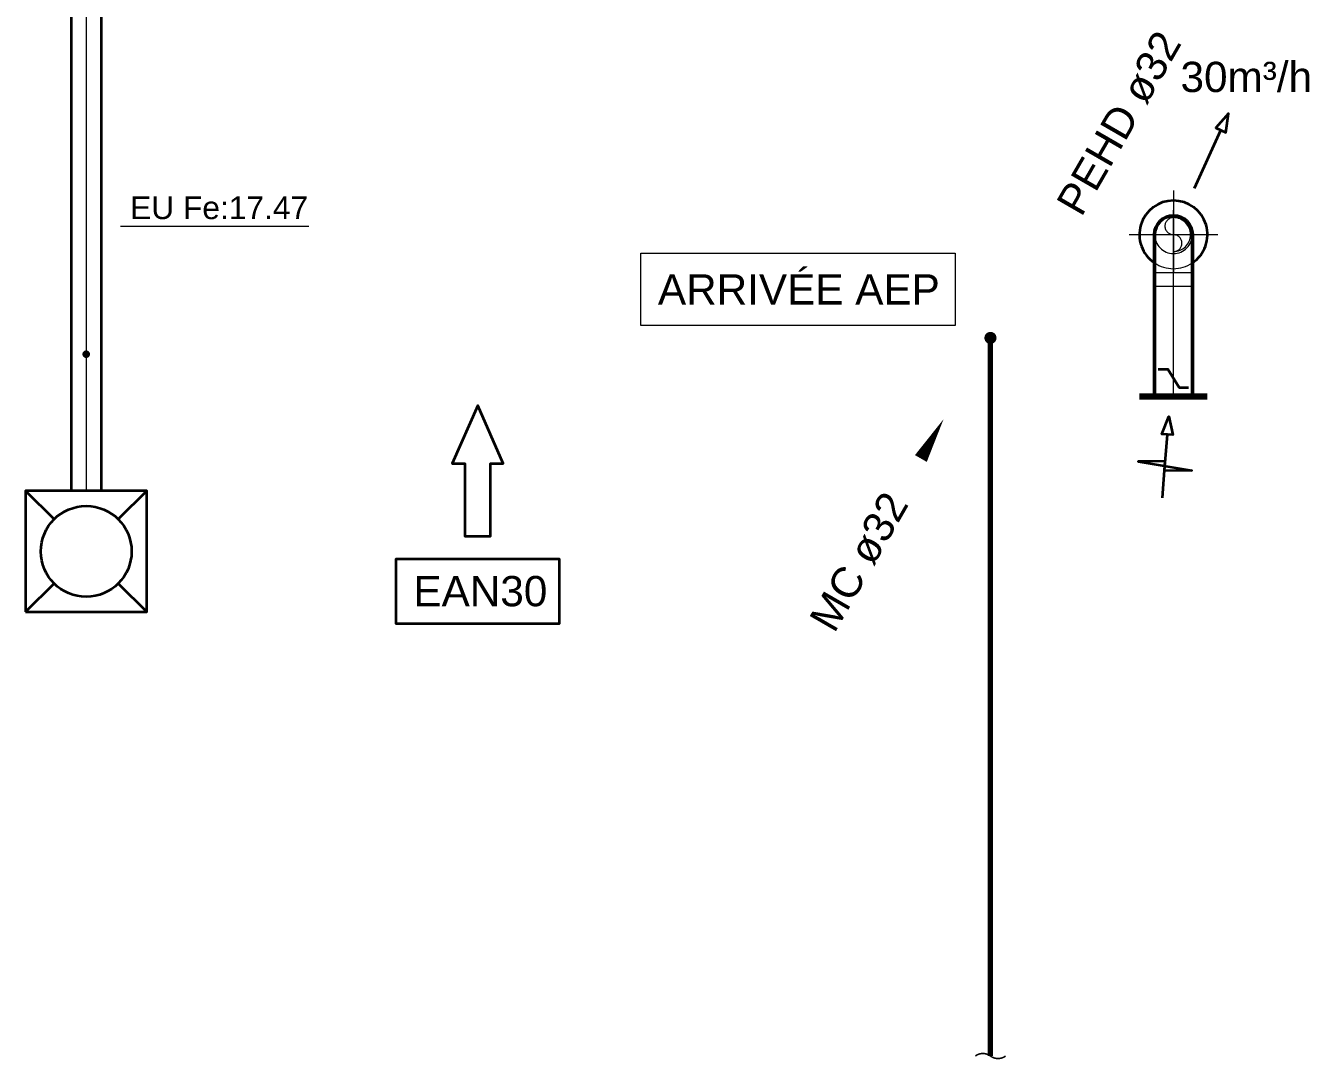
# Model space of a CAD drawing. Header units: metres. Extents: x -101133.8 to -101066.7, y -24899.3 to -24824.7.
# Drawn here: x -101132.517 to -101128.275, y -24839.442 to -24836.027 of the extents above; entities that cross this region are included whole.
import ezdxf

# ---------------------------------------------------------------- set-up
doc = ezdxf.new("R2010")
doc.units = ezdxf.units.M
doc.header["$LTSCALE"] = 0.2
doc.linetypes.add('AXES', pattern=[50.8, 31.75, -6.35, 6.35, -6.35])
doc.linetypes.add('CACHE', pattern=[9.525, 6.35, -3.175])
for name, color, linetype in [('CMT-CVC-AIR NEUF', 3, 'Continuous'), ('CMT-PLB-EF-U', 140, 'Continuous'), ('CMT-PLB-EFSG-U', 152, 'Continuous'), ('CMT-PLB-EV-SOUS DALLAGE', 1, 'Continuous')]:
    doc.layers.add(name, color=color, linetype=linetype)
doc.styles.add('Arial', font='arial.ttf')

msp = doc.modelspace()

# ---------------------------------------------------------------- linework, layer by layer
at = {"layer": 'CMT-CVC-AIR NEUF', "color": 8, "linetype": 'AXES', "lineweight": 20}
for p, q in [((-101128.7236, -24836.5711), (-101128.7236, -24836.8411)), ((-101128.7236, -24836.8423), (-101128.7236, -24836.6361)), ((-101128.8699, -24836.7173), (-101128.5774, -24836.7173)), ((-101128.8049, -24836.7173), (-101128.6424, -24836.7173)), ((-101128.7236, -24837.2422), (-101128.7236, -24836.8423))]:
    msp.add_line(p, q, dxfattribs=at)
at = {"layer": 'CMT-CVC-AIR NEUF', "lineweight": 50}
for p, q in [((-101128.7861, -24836.8423), (-101128.7861, -24836.7173)), ((-101128.6611, -24836.8423), (-101128.6611, -24836.7173)), ((-101128.7861, -24837.2422), (-101128.7861, -24836.8423)), ((-101128.6611, -24837.2422), (-101128.6611, -24836.8423))]:
    msp.add_line(p, q, dxfattribs=at)
at = {"layer": 'CMT-CVC-AIR NEUF', "color": 8, "linetype": 'Continuous', "lineweight": 20}
msp.add_line((-101128.7861, -24836.8423), (-101128.6611, -24836.8423), dxfattribs=at)
at = {"layer": 'CMT-CVC-AIR NEUF', "color": 8, "linetype": 'CACHE', "lineweight": 20}
msp.add_line((-101128.7861, -24836.8873), (-101128.6611, -24836.8873), dxfattribs=at)
at = {"layer": 'CMT-CVC-AIR NEUF', "linetype": 'Continuous', "lineweight": 35}
for points in [[(-101128.6537, -24836.5633), (-101128.5669, -24836.3721), (-101128.5505, -24836.3795), (-101128.5421, -24836.3175), (-101128.5833, -24836.3646), (-101128.5669, -24836.3721)], [(-101128.7599, -24837.587), (-101128.7506, -24837.466), (-101128.8406, -24837.4669), (-101128.663, -24837.4964), (-101128.753, -24837.4973), (-101128.7437, -24837.3777), (-101128.7617, -24837.3763), (-101128.7391, -24837.3178), (-101128.7258, -24837.379), (-101128.7437, -24837.3777)]]:
    msp.add_lwpolyline(points, dxfattribs=at)
at = {"layer": 'CMT-CVC-AIR NEUF', "color": 8, "linetype": 'CACHE', "lineweight": 20}
msp.add_lwpolyline([(-101128.7236, -24836.7736, 1), (-101128.7236, -24836.6611, 1), (-101128.7236, -24836.7173, -1), (-101128.7236, -24836.7736)], format="xyb", dxfattribs=at)
at = {"layer": 'CMT-CVC-AIR NEUF', "lineweight": 35}
msp.add_lwpolyline([(-101128.6611, -24837.2422, 0, 0, 0), (-101128.6611, -24837.1422, 0, 0, 0), (-101128.7861, -24837.1422, 0, 0, 0), (-101128.7861, -24837.2522, 0, 0, 0), (-101128.8361, -24837.2522, 0.02, 0.02, 0), (-101128.6111, -24837.2522, 0, 0, 0), (-101128.7861, -24837.2522, 0, 0, 0), (-101128.7861, -24837.1422, 0, 0, 0)], format="xyseb", dxfattribs=at)
msp.add_lwpolyline([(-101128.7736, -24837.1622), (-101128.7424, -24837.1622), (-101128.7049, -24837.2222), (-101128.6736, -24837.2222)], dxfattribs=at)
at = {"layer": 'CMT-CVC-AIR NEUF', "lineweight": 35, "ltscale": 1.02}
for points in [[(-101131.0229, -24837.7135), (-101130.9809, -24837.7135), (-101130.9809, -24837.4735), (-101130.9389, -24837.4735), (-101131.0229, -24837.2815), (-101131.1069, -24837.4735), (-101131.0649, -24837.4735), (-101131.0649, -24837.7135), (-101131.0229, -24837.7135)], [(-101131.0229, -24837.7882), (-101130.7538, -24837.7882), (-101130.7538, -24838.0035), (-101131.2919, -24838.0035), (-101131.2919, -24837.7882), (-101131.0229, -24837.7882)]]:
    msp.add_lwpolyline(points, dxfattribs=at)
at = {"layer": 'CMT-CVC-AIR NEUF', "lineweight": 35}
msp.add_arc((-101128.7236, -24836.7173), 0.1125, 303.749, 236.251, dxfattribs=at)
at = {"layer": 'CMT-CVC-AIR NEUF', "lineweight": 50}
msp.add_arc((-101128.7236, -24836.7173), 0.0625, 0, 180, dxfattribs=at)
at = {"layer": 'CMT-CVC-AIR NEUF', "color": 8, "linetype": 'CACHE', "lineweight": 20}
msp.add_arc((-101128.7236, -24836.7173), 0.0625, 180, 0, dxfattribs=at)
at = {"layer": 'CMT-CVC-AIR NEUF', "color": 9, "linetype": 'CACHE', "lineweight": 20}
msp.add_arc((-101128.7236, -24836.7173), 0.1125, 236.251, 303.749, dxfattribs=at)
at = {"layer": 'CMT-PLB-EF-U', "linetype": 'Continuous', "lineweight": 20}
for points in [[(-101129.3233, -24837.0499, 0, 0, 0), (-101129.1733, -24836.7901, 0.045, 0, 0), (-101129.0983, -24836.6602, 0, 0, 0)], [(-101129.3333, -24837.0672, 0, 0, 0), (-101129.4833, -24837.3271, 0, 0.045, 0), (-101129.5583, -24837.457, 0.045, 0.045, 0)]]:
    msp.add_lwpolyline(points, format="xyseb", dxfattribs=at)
msp.add_lwpolyline([(-101129.9644, -24836.779), (-101129.445, -24836.779), (-101129.445, -24837.0174), (-101130.4838, -24837.0174), (-101130.4838, -24836.779), (-101129.9644, -24836.779)], dxfattribs=at)
at = {"layer": 'CMT-PLB-EF-U', "const_width": 0.02}
msp.add_lwpolyline([(-101129.3383, -24837.0586, 1), (-101129.3183, -24837.0586, 1)], format="xyb", close=True, dxfattribs=at)
at = {"layer": 'CMT-PLB-EFSG-U', "linetype": 'Continuous', "lineweight": 20}
msp.add_lwpolyline([(-101129.3233, -24837.0499, 0, 0, 0), (-101129.1733, -24836.7901, 0.045, 0, 0), (-101129.0983, -24836.6602, 0, 0, 0)], format="xyseb", dxfattribs=at)
at = {"layer": 'CMT-PLB-EFSG-U', "const_width": 0.02}
msp.add_lwpolyline([(-101129.3383, -24837.0586, 1), (-101129.3183, -24837.0586, 1)], format="xyb", close=True, dxfattribs=at)
at = {"layer": 'CMT-PLB-EFSG-U', "const_width": 0.0175}
msp.add_lwpolyline([(-101129.3283, -24837.0586), (-101129.3283, -24839.4312)], dxfattribs=at)
at = {"layer": 'CMT-PLB-EFSG-U', "const_width": 0.00525}
msp.add_lwpolyline([(-101129.2783, -24839.4312, -0.333333), (-101129.3283, -24839.4312, 0.333333), (-101129.3783, -24839.4312)], format="xyb", dxfattribs=at)
at = {"layer": 'CMT-PLB-EV-SOUS DALLAGE', "lineweight": 35}
for p, q in [((-101132.3667, -24832.6683), (-101132.3667, -24837.5638)), ((-101132.2667, -24832.6683), (-101132.2667, -24837.5638)), ((-101132.5167, -24837.5638), (-101132.4227, -24837.6577)), ((-101132.1167, -24837.5638), (-101132.2106, -24837.6577)), ((-101132.4227, -24837.8698), (-101132.5167, -24837.9638)), ((-101132.2106, -24837.8698), (-101132.1167, -24837.9638))]:
    msp.add_line(p, q, dxfattribs=at)
at = {"layer": 'CMT-PLB-EV-SOUS DALLAGE', "color": 8, "linetype": 'AXES', "lineweight": 20}
msp.add_line((-101132.3167, -24832.6683), (-101132.3167, -24837.5638), dxfattribs=at)
at = {"layer": 'CMT-PLB-EV-SOUS DALLAGE', "linetype": 'Continuous', "lineweight": 20}
msp.add_line((-101132.2036, -24836.6899), (-101131.5807, -24836.6899), dxfattribs=at)
msp.add_lwpolyline([(-101132.3104, -24837.1124, 0.0125, 0.0125, 1), (-101132.3229, -24837.1124, 0.0125, 0.0125, 1), (-101132.3104, -24837.1124, 0, 0, 0), (-101132.3167, -24837.1124, 0, 0, 0), (-101132.2026, -24836.6899, 0, 0, 0)], format="xyseb", dxfattribs=at)
at = {"layer": 'CMT-PLB-EV-SOUS DALLAGE', "lineweight": 35}
msp.add_lwpolyline([(-101132.5167, -24837.9638), (-101132.1167, -24837.9638), (-101132.1167, -24837.5638), (-101132.5167, -24837.5638)], close=True, dxfattribs=at)
msp.add_circle((-101132.3167, -24837.7638), 0.15, dxfattribs=at)

# ---------------------------------------------------------------- texts
at = {"layer": 'CMT-CVC-AIR NEUF', "linetype": 'Continuous', "lineweight": 35, "insert": (-101128.7002, -24836.1969), "char_height": 0.1, "attachment_point": 4, "style": 'Arial'}
msp.add_mtext('30m³/h', dxfattribs=at)
at = {"layer": 'CMT-CVC-AIR NEUF', "lineweight": 35, "ltscale": 1.02, "insert": (-101131.2353, -24837.8959), "char_height": 0.1, "attachment_point": 4, "style": 'Arial'}
msp.add_mtext('EAN30', dxfattribs=at)
at = {"layer": 'CMT-PLB-EF-U', "linetype": 'Continuous', "lineweight": 20, "insert": (-101130.4272, -24836.8982), "char_height": 0.1, "attachment_point": 4, "style": 'Arial'}
msp.add_mtext('ARRIVÉE AEP', dxfattribs=at)
at = {"layer": 'CMT-PLB-EF-U', "linetype": 'Continuous', "lineweight": 20, "insert": (-101129.8866, -24838.0131), "char_height": 0.1, "attachment_point": 4, "rotation": 60, "style": 'Arial'}
msp.add_mtext('MC ø32', dxfattribs=at)
at = {"layer": 'CMT-PLB-EFSG-U', "linetype": 'Continuous', "lineweight": 20, "insert": (-101129.0701, -24836.6378), "char_height": 0.1, "attachment_point": 4, "rotation": 60, "style": 'Arial'}
msp.add_mtext('PEHD ø32', dxfattribs=at)
at = {"layer": 'CMT-PLB-EV-SOUS DALLAGE', "lineweight": 15, "insert": (-101132.1715, -24836.629), "char_height": 0.075, "attachment_point": 4, "style": 'Arial'}
msp.add_mtext('EU Fe:17.47', dxfattribs=at)

doc.saveas('drawing.dxf')
